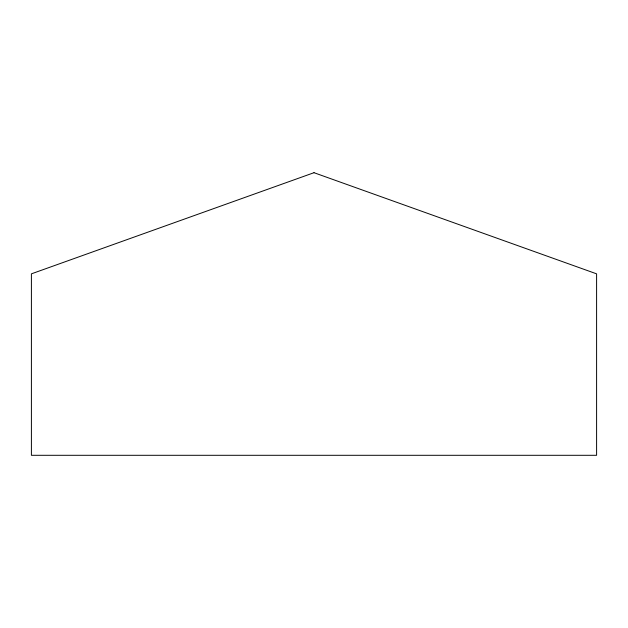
<?xml version="1.0" encoding="UTF-8"?>
<svg xmlns="http://www.w3.org/2000/svg" width="628" height="628" viewBox="0 0 628 628"><rect width="100%" height="100%" fill="white"/><g stroke="black" fill="none" stroke-linecap="round" stroke-linejoin="round"><path stroke-width="0.94" d="M314 172.7L31.4 273.839L31.4 455.3L596.6 455.3L596.6 273.839L314 172.7"/></g></svg>
